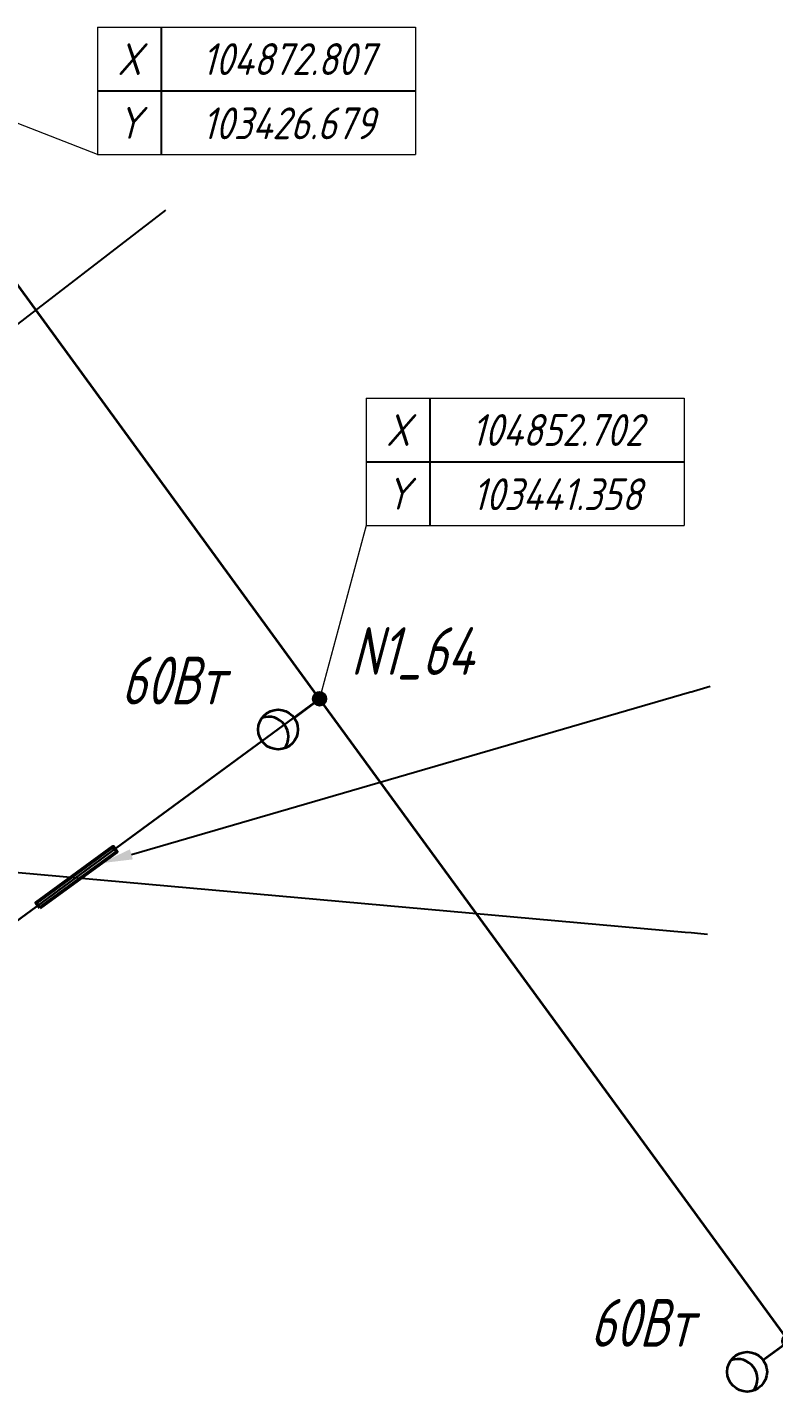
# Model space of a CAD drawing. Header units: millimetres. Extents: x 103224660 to 103518869, y 104697762 to 104995758.
# Drawn here: x 103432168 to 103455632, y 104830918 to 104873807 of the extents above; entities that cross this region are included whole.
import ezdxf
from ezdxf import colors
from ezdxf.entities.mleader import LeaderData, LeaderLine
from ezdxf.enums import TextEntityAlignment as Align
from ezdxf.math import Vec2, Vec3

# ---------------------------------------------------------------- set-up
doc = ezdxf.new("R2010")
doc.units = ezdxf.units.MM
doc.set_wipeout_variables(frame=1)
doc.linetypes.add('CONTINOUS', pattern=[0])
doc.layers.add('0 @ 1', color=7, linetype='Continuous')
for name, color, linetype, lineweight in [('_ПР_НО', 10, 'Continuous', 30), ('ЭО_Воздушная линия', 10, 'Continuous', 35), ('ЭО_Кабельная линия', 3, 'ID_N', 30), ('ЭО_Пл_Опора', 10, 'Continuous', 35), ('ЭО_Пл_Опора_Светильники', 10, 'Continuous', 35), ('ЭО_Пл_Светильники', 10, 'Continuous', 25), ('ЭО_Пл_Светильники_Текст', 10, 'Continuous', 20), ('ЭС_Координата', 7, 'Continuous', 25)]:
    doc.layers.add(name, color=color, linetype=linetype, lineweight=lineweight)
doc.styles.add('ПБГС', font='simplex.shx', dxfattribs={"width": 0.8, "oblique": 15})
doc.linetypes.add('ID_N', pattern='A,0,3,-3,["N",ПБГС,S=1.2,R=0,X=-1,Y=-0.5],-3,6', length=15)

# ---------------------------------------------------------------- blocks, each defined once
blk = doc.blocks.new('промежуточная')
h = blk.add_hatch(color=255)
edge = h.paths.add_edge_path()
edge.add_arc((0, 0), 0.833, 0, 360)
at = {"lineweight": 30}
blk.add_circle((0, 0), 0.833, dxfattribs=at)
blk = doc.blocks.new('*U98')
at = {"layer": 'ЭО_Пл_Светильники'}
blk.add_line((0, 2), (0, 0), dxfattribs=at)
at = {"layer": 'ЭО_Пл_Светильники', "linetype": 'ByBlock', "xscale": 250, "yscale": 250, "zscale": 250}
blk.add_blockref('промежуточная', (0, 0), dxfattribs=at)
at = {"style": 'ПБГС', "oblique": 15, "width": 0.7, "flags": 1}
blk.add_attdef('NAME', (0, -6), '', height=3.5, dxfattribs=at)
at = {"layer": 'ЭО_Пл_Светильники_Текст', "style": 'ПБГС', "oblique": 15, "width": 0.7}
blk.add_attdef('N_PYLON', (981, 748), '', height=1500, dxfattribs=at)
at = {"layer": 'ЭО_Пл_Светильники_Текст', "style": 'ПБГС', "oblique": 15, "width": 0.7, "flags": 1}
for tag, p in [('TYPE', (0, 0)), ('MANUFACTURER', (0, -12)), ('SPECIFICATION_SECTION', (0, -18)), ('POWER', (0, -24)), ('GROUP', (0, -30))]:
    blk.add_attdef(tag, p, '', height=3.5, dxfattribs=at)
blk = doc.blocks.new('*U166')
at = {"layer": 'ЭО_Пл_Опора_Светильники'}
h = blk.add_hatch(color=256, dxfattribs=at)
h.dxf.hatch_style = 1
h.paths.add_polyline_path([(-118, 160, 1), (118, -160, 1)])
blk.add_line((-803, -595), (0, 0), dxfattribs=at)
for centre, radius in [((0, 0), 199), ((-1306, -967), 625)]:
    blk.add_circle(centre, radius, dxfattribs=at)
blk.add_arc((-1607, -1191), 625, 323.9937, 109.0785, dxfattribs=at)
at = {"style": 'ПБГС', "oblique": 15, "width": 0.7, "flags": 1}
for tag, p, height in [('TYPE', (-1704, -2539), 525000), ('NAME', (0, -3506), 875), ('MANUFACTURER', (0, -5006), 875), ('SPECIFICATION_SECTION', (0, -6506), 875), ('GROUP', (0, -9506), 875)]:
    blk.add_attdef(tag, p, '', height=height, dxfattribs=at)
at = {"layer": 'ЭО_Пл_Светильники_Текст', "style": 'ПБГС', "oblique": 15, "width": 0.7}
blk.add_attdef('POWER', (-6243, -177), '', height=1500, dxfattribs=at)
blk = doc.blocks.new('*U491')
blk.add_wipeout([(15.393, -6.001), (15.393, 1.999), (35.393, 1.999), (35.393, -6.001)])
at = {"lineweight": 0}
blk.add_line((15.393, -6.001), (0, 0), dxfattribs=at)
at = {"color": 0, "lineweight": 0, "transparency": 16777216}
for points in [[(15.393, 1.999), (15.393, -6.001), (15.393, -6.001), (15.393, -6.001)], [(15.393, 1.999), (35.393, 1.999)], [(35.393, 1.999), (35.393, -6.001), (35.393, -6.001), (35.393, -6.001)], [(15.393, -6.001), (35.393, -6.001)]]:
    blk.add_lwpolyline(points, dxfattribs=at)
at = {"transparency": 16777216}
for points in [[(19.393, 1.999), (19.393, -6.001)], [(15.393, -2.001), (35.393, -2.001)]]:
    blk.add_lwpolyline(points, dxfattribs=at)
at = {"color": 250, "transparency": 16777216, "style": 'ПБГС', "oblique": 15, "width": 0.8, "flags": 8}
for tag, p in [('КООРДИНАТАY', (27.393, -0.001)), ('КООРДИНАТАX', (27.393, -4.039))]:
    blk.add_attdef(tag, text='', height=2, dxfattribs=at).set_placement(p, align=Align.MIDDLE_CENTER)
at = {"layer": '0 @ 1', "color": 7, "transparency": 16777216, "char_height": 2, "width": 4, "attachment_point": 5, "style": 'ПБГС'}
for s, insert in [('X', (17.393, -0.001)), ('Y', (17.393, -4.001))]:
    blk.add_mtext(s, dxfattribs=dict(at, insert=insert))
blk = doc.blocks.new('*U1375')
at = {"layer": 'ЭС_Координата', "lineweight": 70}
ref = blk.add_blockref('*U491', (103426679, 104872807), dxfattribs=dict(at, xscale=500, yscale=500, zscale=500))
ref.add_attrib('КООРДИНАТАX', '103426.679', dxfattribs={"layer": '0 @ 1', "color": 250, "transparency": 16777216, "height": 1000, "style": 'ПБГС', "oblique": 15, "width": 0.8, "flags": 8}).set_placement((103440376, 104870788), align=Align.MIDDLE_CENTER)
ref.add_attrib('КООРДИНАТАY', '104872.807', dxfattribs={"layer": '0 @ 1', "color": 250, "transparency": 16777216, "height": 1000, "style": 'ПБГС', "oblique": 15, "width": 0.8, "flags": 8}).set_placement((103440376, 104872807), align=Align.MIDDLE_CENTER)
blk = doc.blocks.new('*U590')
blk.add_wipeout([(2.927, 10.891), (2.927, 18.891), (22.927, 18.891), (22.927, 10.891)])
at = {"lineweight": 0}
blk.add_line((2.927, 10.891), (0, 0), dxfattribs=at)
at = {"color": 0, "lineweight": 0, "transparency": 16777216}
for points in [[(2.927, 18.891), (2.927, 10.891), (2.927, 10.891), (2.927, 10.891)], [(2.927, 18.891), (22.927, 18.891)], [(22.927, 18.891), (22.927, 10.891), (22.927, 10.891), (22.927, 10.891)], [(2.927, 10.891), (22.927, 10.891)]]:
    blk.add_lwpolyline(points, dxfattribs=at)
at = {"transparency": 16777216}
for points in [[(6.927, 18.891), (6.927, 10.891)], [(2.927, 14.891), (22.927, 14.891)]]:
    blk.add_lwpolyline(points, dxfattribs=at)
at = {"color": 250, "transparency": 16777216, "style": 'ПБГС', "oblique": 15, "width": 0.8, "flags": 8}
for tag, p in [('КООРДИНАТАY', (14.927, 16.891)), ('КООРДИНАТАX', (14.927, 12.854))]:
    blk.add_attdef(tag, text='', height=2, dxfattribs=at).set_placement(p, align=Align.MIDDLE_CENTER)
at = {"layer": '0 @ 1', "color": 7, "transparency": 16777216, "char_height": 2, "width": 4, "attachment_point": 5, "style": 'ПБГС'}
for s, insert in [('X', (4.927, 16.891)), ('Y', (4.927, 12.891))]:
    blk.add_mtext(s, dxfattribs=dict(at, insert=insert))
blk = doc.blocks.new('*U1376')
at = {"layer": 'ЭС_Координата', "lineweight": 70}
ref = blk.add_blockref('*U590', (103441358, 104852702), dxfattribs=dict(at, xscale=500, yscale=500, zscale=500))
ref.add_attrib('КООРДИНАТАX', '103441.358', dxfattribs={"layer": '0 @ 1', "color": 250, "transparency": 16777216, "height": 1000, "style": 'ПБГС', "oblique": 15, "width": 0.8, "flags": 8}).set_placement((103448822, 104859129), align=Align.MIDDLE_CENTER)
ref.add_attrib('КООРДИНАТАY', '104852.702', dxfattribs={"layer": '0 @ 1', "color": 250, "transparency": 16777216, "height": 1000, "style": 'ПБГС', "oblique": 15, "width": 0.8, "flags": 8}).set_placement((103448822, 104861148), align=Align.MIDDLE_CENTER)
blk = doc.blocks.new('*U1365')
at = {"color": 0, "linetype": 'ByBlock', "lineweight": -2}
blk.add_lwpolyline([(0.059, -0.081), (2.477, 1.695), (2.359, 1.856), (-0.059, 0.081)], close=True, dxfattribs=at)
at = {"style": 'ПБГС', "oblique": 15, "width": 0.8, "flags": 1}
blk.add_attdef('N_CROSSING', (0, -6.824), '', height=2.5, dxfattribs=at)
blk = doc.blocks.new('*U1469')
at = {"layer": '_ПР_НО', "color": 5, "linetype": 'CONTINOUS', "lineweight": 50, "xscale": 1000.000000000001, "yscale": 1000.000000000001, "zscale": 1000.000000000001, "rotation": 359.817495342157}
blk.add_blockref('*U1365', (103432504, 104846204), dxfattribs=at)

msp = doc.modelspace()

# ---------------------------------------------------------------- linework, layer by layer
at = {"layer": 'ЭО_Воздушная линия'}
for p, q in [((103441358, 104852700), (103426679, 104872807)), ((103456102, 104832510), (103441358, 104852700))]:
    msp.add_line(p, q, dxfattribs=at)

# ---------------------------------------------------------------- block references
at = {"layer": 'ЭО_Пл_Опора'}
msp.add_blockref('*U98', (103441358, 104852700), dxfattribs=at).add_auto_attribs({'N_PYLON': 'N1_64'})
at = {"layer": 'ЭО_Пл_Светильники'}
for p in [(103441358, 104852700), (103456102, 104832510)]:
    msp.add_blockref('*U166', p, dxfattribs=at).add_auto_attribs({'POWER': '60Вт'})

# ---------------------------------------------------------------- next in the draw order: block references
at = {"layer": 'ЭО_Пл_Светильники_Текст'}
for name in ['*U1375', '*U1376']:
    msp.add_blockref(name, (0, 0), dxfattribs=at)

# ---------------------------------------------------------------- next in the draw order: leaders
at = {"layer": 'ЭС_Координата', "lineweight": 25}
ml = msp.add_multileader_mtext('Standard', dxfattribs=at)
ml.set_content('', color=256, style='ПБГС')
ml.set_leader_properties()
ml.build(insert=Vec2(0, 0))
ml.multileader.update_dxf_attribs({"has_dogleg": 0, "has_text_frame": 1, "text_left_attachment_type": 0, "text_right_attachment_type": 0, "dogleg_length": 0, "arrow_head_size": 1000})
ctx = ml.context
ctx.base_point, ctx.char_height, ctx.arrow_head_size, ctx.landing_gap_size, ctx.plane_origin, ctx.plane_x_axis, ctx.plane_y_axis = Vec3(103436519, 104868063, -570), 1200, 1000, 0, Vec3(103214521, 104907147, -570), Vec3(1, -0.000067), Vec3(0.000067, 1)
ctx.left_attachment, ctx.right_attachment = 0, 0
notes = []
notes.append((ctx, [(0, (1, 1, 0), (103436519, 104868063, -570), (1, -0.000067), 0, [(0, [(103418189, 104853921, -570)], 0, [])])]))
ctx.mtext.insert, ctx.mtext.text_direction, ctx.mtext.rotation = Vec3(103436519, 104868063, -570), Vec3(1, -0.000067), 6.283118
ctx.mtext.has_bg_fill, ctx.mtext.bg_color, ctx.mtext.bg_scale_factor, ctx.mtext.bg_transparency, ctx.mtext.use_window_bg_color = 1, -1027028792, 1.5, 0, 1
ml = msp.add_multileader_mtext('Standard', dxfattribs=at)
ml.set_content('', color=256, style='ПБГС')
ml.set_leader_properties()
ml.build(insert=Vec2(0, 0))
ml.multileader.update_dxf_attribs({"has_dogleg": 0, "has_text_frame": 1, "text_left_attachment_type": 0, "text_right_attachment_type": 0, "dogleg_length": 0, "arrow_head_size": 1000})
ctx = ml.context
ctx.base_point, ctx.char_height, ctx.arrow_head_size, ctx.landing_gap_size, ctx.plane_origin, ctx.plane_x_axis, ctx.plane_y_axis = Vec3(103453549, 104845305, -570), 1200, 1000, 0, Vec3(103218368, 104901345, -570), Vec3(1, -0.000067), Vec3(0.000067, 1)
ctx.left_attachment, ctx.right_attachment = 0, 0
notes.append((ctx, [(0, (1, 1, 0), (103453549, 104845305, -570), (1, -0.000067), 0, [(0, [(103422035, 104848119, -570)], 0, [])])]))
ctx.mtext.insert, ctx.mtext.text_direction, ctx.mtext.rotation = Vec3(103453549, 104845305, -570), Vec3(1, -0.000067), 6.283118
ctx.mtext.has_bg_fill, ctx.mtext.bg_color, ctx.mtext.bg_scale_factor, ctx.mtext.bg_transparency, ctx.mtext.use_window_bg_color = 1, -1027028792, 1.5, 0, 1
for ctx, leaders in notes:
    for number, flags, end, landing, length, lines in leaders:
        leader = LeaderData()
        leader.index, (leader.has_last_leader_line, leader.has_dogleg_vector, leader.attachment_direction) = number, flags
        leader.last_leader_point, leader.dogleg_vector, leader.dogleg_length = Vec3(end), Vec3(landing), length
        for number, points, colour, breaks in lines:
            line = LeaderLine()
            line.index, line.vertices, line.color, line.breaks = number, Vec3.list(points), colors.encode_raw_color(colour), breaks
            leader.lines.append(line)
        ctx.leaders.append(leader)

# ---------------------------------------------------------------- next in the draw order: leaders
ml = msp.add_multileader_mtext('Standard', dxfattribs=at)
ml.set_content('', color=256, style='ПБГС')
ml.set_leader_properties()
ml.build(insert=Vec2(0, 0))
ml.multileader.update_dxf_attribs({"has_dogleg": 0, "has_text_frame": 1, "text_left_attachment_type": 0, "text_right_attachment_type": 0, "dogleg_length": 0, "arrow_head_size": 1000})
ctx = ml.context
ctx.base_point, ctx.char_height, ctx.arrow_head_size, ctx.landing_gap_size, ctx.plane_origin, ctx.plane_x_axis, ctx.plane_y_axis = Vec3(103453629, 104853091), 1200, 1000, 0, Vec3(103229214, 104906949), Vec3(1, -0.000067), Vec3(0.000067, 1)
ctx.left_attachment, ctx.right_attachment = 0, 0
notes = []
notes.append((ctx, [(0, (1, 1, 0), (103453629, 104853091), (1, -0.000067), 0, [(0, [(103434480, 104847530)], 0, [])])]))
ctx.mtext.insert, ctx.mtext.text_direction, ctx.mtext.rotation = Vec3(103453629, 104853091), Vec3(1, -0.000067), 6.283118
ctx.mtext.has_bg_fill, ctx.mtext.bg_color, ctx.mtext.bg_scale_factor, ctx.mtext.bg_transparency, ctx.mtext.use_window_bg_color = 1, -1027028792, 1.5, 0, 1
for ctx, leaders in notes:
    for number, flags, end, landing, length, lines in leaders:
        leader = LeaderData()
        leader.index, (leader.has_last_leader_line, leader.has_dogleg_vector, leader.attachment_direction) = number, flags
        leader.last_leader_point, leader.dogleg_vector, leader.dogleg_length = Vec3(end), Vec3(landing), length
        for number, points, colour, breaks in lines:
            line = LeaderLine()
            line.index, line.vertices, line.color, line.breaks = number, Vec3.list(points), colors.encode_raw_color(colour), breaks
            leader.lines.append(line)
        ctx.leaders.append(leader)

# ---------------------------------------------------------------- next in the draw order: linework, layer by layer
at = {"layer": 'ЭО_Кабельная линия'}
msp.add_lwpolyline([(103421595, 104838201), (103432287, 104846045), (103433157, 104846684), (103441358, 104852702)], dxfattribs=at)

# ---------------------------------------------------------------- next in the draw order: block references
at = {"layer": 'ЭО_Пл_Светильники_Текст'}
msp.add_blockref('*U1469', (0, 0), dxfattribs=at)

doc.saveas('drawing.dxf')
